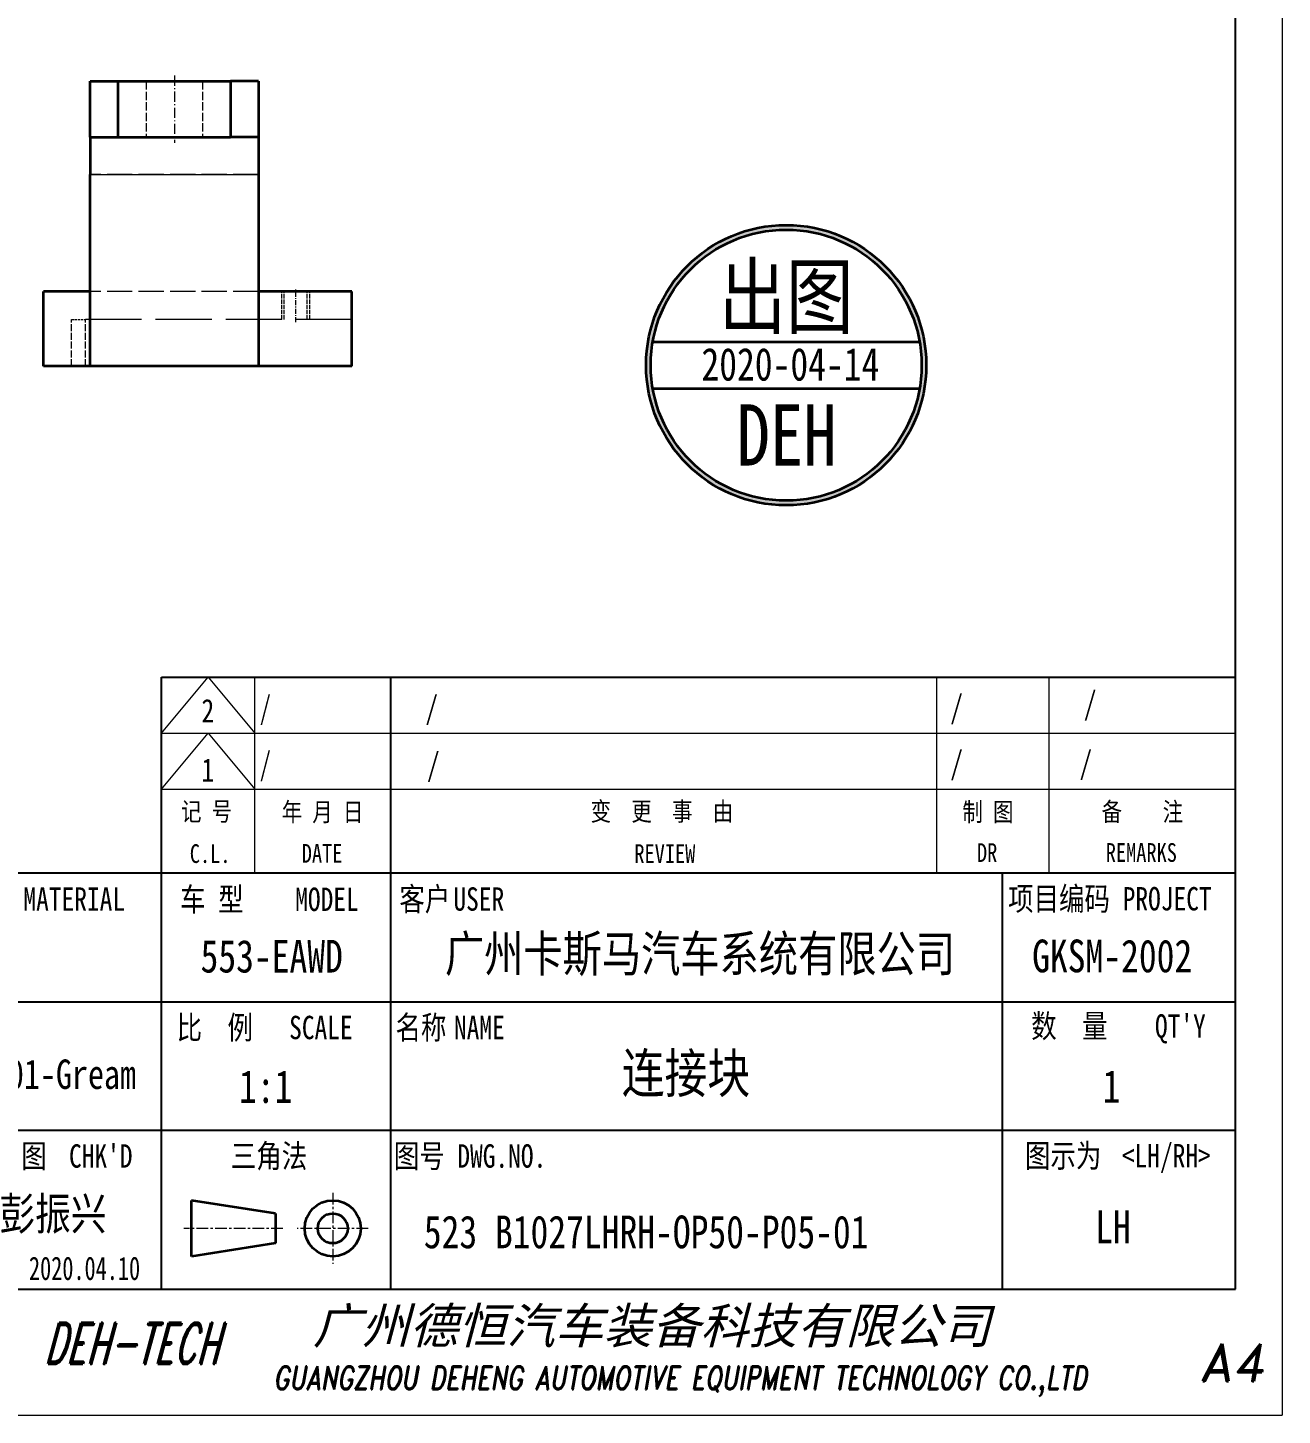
# Model space of a CAD drawing. Header units: millimetres. Extents: x -51192 to 104182, y -50696 to 36518.
# Drawn here: x -49856.6 to -49722.3, y 35575.6 to 35724.1 of the extents above; entities that cross this region are included whole.
import ezdxf
from ezdxf.enums import TextEntityAlignment as Align

# ---------------------------------------------------------------- set-up
doc = ezdxf.new("R2010")
doc.units = ezdxf.units.MM
doc.header["$LTSCALE"] = 0.5
for name, pattern in [('AM_ISO02W050x2', [3.75, 3, -0.75]), ('AM_ISO08W050x2', [9, 6, -0.75, 1.5, -0.75]), ('CENTER', [2, 1.25, -0.25, 0.25, -0.25]), ('DASHDOT', [18.5, 12, -3, 0.5, -3]), ('DASHED', [15, 12, -3])]:
    doc.linetypes.add(name, pattern=pattern)
for name, color, linetype, lineweight in [('中心线', 2, 'AM_ISO08W050x2', 18), ('印章专用-出图', 1, 'Continuous', 80), ('图框', 7, 'Continuous', 18), ('粗实线', 7, 'Continuous', 35), ('虚线', 1, 'AM_ISO02W050x2', 18)]:
    doc.layers.add(name, color=color, linetype=linetype, lineweight=lineweight)
for name, color, linetype in [('图\\M+19E79\\M+195B6\\M+18E9A', 7, 'Continuous'), ('图号', 7, 'Continuous'), ('图名', 7, 'Continuous'), ('数量', 7, 'Continuous'), ('表面处理', 7, 'Continuous'), ('车型', 7, 'Continuous')]:
    doc.layers.add(name, color=color, linetype=linetype)
doc.layers.add('打印-禁用', color=7, linetype='Continuous', lineweight=15, plot=False)
doc.styles.add('STYLE1', font='')
doc.styles.add('国标', font='simfang.ttf', dxfattribs={"width": 0.8})
doc.styles.add('标题\\M+18E9A', font='romand.shx', dxfattribs={"oblique": 10, "bigfont": 'bigfont.shx'})
doc.styles.get('STYLE1').set_extended_font_data('SimSun')

# ---------------------------------------------------------------- blocks, each defined once
blk = doc.blocks.new('GZDEH零件A4图框V01版')
at = {"layer": '中心线', "color": 1, "linetype": 'CENTER', "lineweight": 5, "ltscale": 2}
for p, q in [((108.33, 23.8), (108.33, 16.2)), ((103, 20), (92.4, 20)), ((112.13, 20), (104.53, 20))]:
    blk.add_line(p, q, dxfattribs=at)
at = {"layer": '图\\M+19E79\\M+195B6\\M+18E9A', "linetype": 'Continuous'}
for p, q in [((205, 13.5), (205, 292)), ((205, 13.5), (205, 97)), ((90, 79), (205, 79)), ((90, 13.5), (90, 79)), ((25, 13.5), (205, 13.5))]:
    blk.add_line(p, q, dxfattribs=at)
at = {"layer": '图\\M+19E79\\M+195B6\\M+18E9A', "color": 9}
for p, q in [((114.5, 79), (114.5, 13.5)), ((205, 58), (25, 58)), ((114.5, 58), (114.5, 13.5)), ((180, 58), (180, 13.5)), ((25, 44.25), (205, 44.25)), ((25, 30.5), (205, 30.5))]:
    blk.add_line(p, q, dxfattribs=at)
at = {"layer": '图框', "color": 9}
for p, q in [((90, 73), (95, 79)), ((95, 79), (100, 73)), ((100, 58), (100, 79)), ((173, 58), (173, 79)), ((185, 79), (185, 58)), ((90, 73), (205, 73)), ((90, 67), (95, 73)), ((95, 73), (100, 67)), ((90, 67), (205, 67))]:
    blk.add_line(p, q, dxfattribs=at)
at = {"layer": '图框', "color": 2, "linetype": 'ByBlock', "lineweight": 35}
for p, q in [((102.2, 21.6), (93.2, 23)), ((93.2, 17), (93.2, 23)), ((102.2, 21.6), (102.2, 18.4)), ((102.2, 18.4), (93.2, 17))]:
    blk.add_line(p, q, dxfattribs=at)
for radius in [3, 1.6]:
    blk.add_circle((108.33, 20), radius, dxfattribs=at)
at = {"layer": '打印-禁用', "linetype": 'Continuous'}
for p in [(210, 297), (0, 0)]:
    blk.add_line(p, (210, 0), dxfattribs=at)
at = {"layer": '图\\M+19E79\\M+195B6\\M+18E9A', "color": 9, "style": '国标', "width": 0.8}
for s, p in [('MATERIAL', (80.65, 54)), ('客户', (118.19, 54)), ('USER', (123.97, 54)), ('检  图', (73.62, 26.5))]:
    blk.add_text(s, height=2.5, dxfattribs=at).set_placement(p, align=Align.CENTER)
for s, p in [('车 型', (95.38, 55.27)), ('MODEL', (107.71, 55.22))]:
    blk.add_text(s, height=2.5, dxfattribs=at).set_placement(p, align=Align.MIDDLE)
for s, p in [('项目编码 PROJECT', (180.64, 54.03)), ('比  例\u3000', (91.61, 40.25)), ('名称\u3000', (115.05, 40.25)), ('数  量', (183.12, 40.41)), ('SCALE', (103.66, 40.25)), ('NAME', (121.31, 40.25)), ("QT'Y ", (196.37, 40.41)), ("CHK'D", (80.09, 26.5)), ('三角法', (97.41, 26.5)), ('图号', (114.87, 26.5)), ('DWG.NO.', (121.67, 26.5)), ('图示为', (182.45, 26.53)), ('<LH/RH>', (192.82, 26.53))]:
    blk.add_text(s, height=2.5, dxfattribs=at).set_placement(p)
at = {"layer": '图\\M+19E79\\M+195B6\\M+18E9A', "color": 7, "lineweight": -3, "style": 'STYLE1', "oblique": 15}
blk.add_text('广州德恒汽车装备科技有限公司', height=3.8, dxfattribs=at).set_placement((106.21, 7.68))
at = {"layer": '图\\M+19E79\\M+195B6\\M+18E9A', "color": 7, "style": '标题\\M+18E9A'}
for s, height, oblique, width, p in [('DEH-TECH', 4.4, 15, 0.6, (86.78, 7.69)), ('GUANGZHOU DEHENG AUTOMOTIVE EQUIPMENT TECHNOLOGY CO.,LTD ', 2.5, 10, 0.75, (146.18, 3.62))]:
    blk.add_text(s, height=height, dxfattribs=dict(at, oblique=oblique, width=width)).set_placement(p, align=Align.MIDDLE)
at = {"layer": '图\\M+19E79\\M+195B6\\M+18E9A', "color": 7, "style": '标题\\M+18E9A', "oblique": 10}
blk.add_text('A4', height=4, dxfattribs=at).set_placement((204.57, 5.66), align=Align.MIDDLE)
at = {"layer": '图框', "color": 9, "style": '国标', "width": 0.8}
for s, p in [('记 号', (94.82, 63.62)), ('年 月 日', (107.24, 63.57)), ('变  更  事  由', (143.58, 63.63)), ('C.L.', (95.2, 59.11)), ('DATE', (107.19, 59.14)), ('REVIEW', (143.89, 59.11))]:
    blk.add_text(s, height=2, dxfattribs=at).set_placement(p, align=Align.CENTER)
for s, p in [('制 图', (178.49, 64.61)), ('备    注', (195.02, 64.64)), ('DR', (178.4, 60.22)), ('REMARKS', (194.91, 60.23))]:
    blk.add_text(s, height=2, dxfattribs=at).set_placement(p, align=Align.MIDDLE)
blk = doc.blocks.new('DEH A4')
at = {"layer": '图框'}
blk.add_blockref('GZDEH零件A4图框V01版', (0, 0), dxfattribs=at)
blk = doc.blocks.new('出图章')
at = {"layer": '印章专用-出图'}
h = blk.add_hatch(color=256, dxfattribs=at)
h.paths.add_polyline_path([(15, 0, 1), (-15, 0, 1)])
h.paths.add_polyline_path([(14.5, 0, 1), (-14.5, 0, 1)], flags=16)
h.paths.add_polyline_path([(-7.31, -12.35), (7.41, -12.35), (7.41, -2.73), (-7.31, -2.73)], flags=8)
at = {"layer": '印章专用-出图', "lineweight": 35}
for p, q in [((-14.28, 2.5), (14.28, 2.5)), ((-14.28, -2.5), (14.28, -2.5))]:
    blk.add_line(p, q, dxfattribs=at)
for radius in [15, 14.5]:
    blk.add_circle((0, 0), radius, dxfattribs=at)
at = {"layer": '印章专用-出图', "color": 4, "style": '国标', "width": 0.8}
blk.add_text('DEH', height=6.562, dxfattribs=at).set_placement((0.05, -10.74), align=Align.CENTER)
at = {"layer": '印章专用-出图', "color": 3, "style": '国标', "width": 0.8}
blk.add_attdef('出图', text='', height=6.6, dxfattribs=at).set_placement((0, 7.35), align=Align.MIDDLE_CENTER)
at = {"layer": '印章专用-出图', "color": 2, "style": '国标', "width": 0.8}
blk.add_attdef('XXXX.XX.XX', text='', height=3.5, dxfattribs=at).set_placement((0.45, 0.1), align=Align.MIDDLE_CENTER)

msp = doc.modelspace()

# ---------------------------------------------------------------- linework, layer by layer
at = {"lineweight": 13, "ltscale": 0.45}
msp.add_line((-49849.906, 35708.352), (-49831.906, 35708.352), dxfattribs=at)
at = {"layer": '中心线', "linetype": 'DASHDOT', "lineweight": 13, "ltscale": 0.180014}
msp.add_line((-49840.906, 35718.952), (-49840.906, 35711.752), dxfattribs=at)
at = {"layer": '中心线', "linetype": 'DASHDOT', "lineweight": 13, "ltscale": 0.089999}
msp.add_line((-49827.906, 35692.552), (-49827.906, 35696.152), dxfattribs=at)
at = {"layer": '粗实线', "lineweight": 35, "ltscale": 0.15}
for p, q in [((-49849.906, 35712.352), (-49849.906, 35718.352)), ((-49846.906, 35712.352), (-49846.906, 35718.352)), ((-49834.906, 35718.352), (-49834.906, 35712.352)), ((-49831.906, 35718.352), (-49831.906, 35712.352))]:
    msp.add_line(p, q, dxfattribs=at)
at = {"layer": '粗实线', "lineweight": 35, "ltscale": 0.075}
for p, q in [((-49849.906, 35718.352), (-49846.906, 35718.352)), ((-49831.906, 35718.352), (-49834.906, 35718.352)), ((-49849.906, 35712.352), (-49846.906, 35712.352)), ((-49831.906, 35712.352), (-49834.906, 35712.352))]:
    msp.add_line(p, q, dxfattribs=at)
at = {"layer": '粗实线', "lineweight": 35, "ltscale": 0.3}
for p, q in [((-49846.906, 35718.352), (-49834.906, 35718.352)), ((-49846.906, 35712.352), (-49834.906, 35712.352))]:
    msp.add_line(p, q, dxfattribs=at)
at = {"layer": '粗实线', "lineweight": 35, "ltscale": 0.1}
for p, q in [((-49849.906, 35712.352), (-49849.906, 35708.352)), ((-49831.906, 35712.352), (-49831.906, 35708.352))]:
    msp.add_line(p, q, dxfattribs=at)
at = {"layer": '粗实线', "lineweight": 35}
for p, q in [((-49849.906, 35687.852), (-49849.906, 35708.352)), ((-49831.906, 35708.352), (-49831.906, 35687.852)), ((-49821.906, 35687.852), (-49854.906, 35687.852))]:
    msp.add_line(p, q, dxfattribs=at)
at = {"layer": '粗实线', "lineweight": 35, "ltscale": 0.125}
msp.add_line((-49849.906, 35695.852), (-49854.906, 35695.852), dxfattribs=at)
at = {"layer": '粗实线', "lineweight": 35, "ltscale": 0.2}
for p, q in [((-49854.906, 35687.852), (-49854.906, 35695.852)), ((-49821.906, 35687.852), (-49821.906, 35695.852))]:
    msp.add_line(p, q, dxfattribs=at)
at = {"layer": '粗实线', "lineweight": 35, "ltscale": 0.25}
msp.add_line((-49821.906, 35695.852), (-49831.906, 35695.852), dxfattribs=at)
at = {"layer": '粗实线', "lineweight": 35, "ltscale": 0.45}
msp.add_line((-49831.906, 35687.852), (-49849.906, 35687.852), dxfattribs=at)
at = {"layer": '虚线', "linetype": 'DASHED', "lineweight": 13, "ltscale": 0.15}
for p, q in [((-49843.906, 35718.352), (-49843.906, 35712.352)), ((-49843.906, 35718.352), (-49843.906, 35712.352)), ((-49837.906, 35718.352), (-49837.906, 35712.352)), ((-49837.906, 35718.352), (-49837.906, 35712.352))]:
    msp.add_line(p, q, dxfattribs=at)
at = {"layer": '虚线', "linetype": 'DASHED', "lineweight": 13, "ltscale": 0.45}
for p, q in [((-49831.906, 35708.352), (-49849.906, 35708.352)), ((-49831.906, 35695.852), (-49849.906, 35695.852))]:
    msp.add_line(p, q, dxfattribs=at)
at = {"layer": '虚线', "linetype": 'DASHED', "lineweight": 13, "ltscale": 0.075}
for p, q in [((-49829.406, 35692.852), (-49829.406, 35695.852)), ((-49829.136, 35692.852), (-49829.136, 35695.852)), ((-49826.677, 35692.852), (-49826.677, 35695.852)), ((-49826.406, 35692.852), (-49826.406, 35695.852))]:
    msp.add_line(p, q, dxfattribs=at)
at = {"layer": '虚线', "linetype": 'DASHED', "lineweight": 13, "ltscale": 0.0375}
msp.add_line((-49851.906, 35692.852), (-49850.406, 35692.852), dxfattribs=at)
at = {"layer": '虚线', "linetype": 'DASHED', "lineweight": 13, "ltscale": 0.125}
for p, q in [((-49851.906, 35687.852), (-49851.906, 35692.852)), ((-49850.406, 35687.852), (-49850.406, 35692.852)), ((-49850.406, 35687.852), (-49850.406, 35692.852))]:
    msp.add_line(p, q, dxfattribs=at)
at = {"layer": '虚线', "linetype": 'DASHED', "lineweight": 13}
msp.add_line((-49821.906, 35692.852), (-49850.406, 35692.852), dxfattribs=at)

# ---------------------------------------------------------------- block references
at = {"layer": '印章专用-出图'}
msp.add_blockref('出图章', (-49775.393, 35687.958), dxfattribs=at).add_auto_attribs({'出图': '出图', 'XXXX.XX.XX': '2020-04-14'})
at = {"layer": '图框'}
msp.add_blockref('DEH A4', (-49932.275, 35575.572), dxfattribs=at)

# ---------------------------------------------------------------- texts
at = {"layer": '图\\M+19E79\\M+195B6\\M+18E9A', "color": 3, "style": '国标'}
for s, height, width, p in [('2', 2.5, 0.8, (-49837.997, 35649.728)), ('/', 2.5, 0.705904, (-49831.765, 35650.044)), ('/', 2.5, 0.8, (-49814.03, 35650.044)), ('/', 2.5, 0.8, (-49757.825, 35650.142)), ('/', 2.5, 0.8, (-49743.53, 35650.513)), ('/', 2.5, 0.705904, (-49831.765, 35644.044)), ('/', 2.5, 0.8, (-49813.858, 35643.959)), ('/', 2.5, 0.8, (-49757.825, 35644.142)), ('/', 2.5, 0.8, (-49743.993, 35644.153)), ('1', 2.5, 0.8, (-49838.008, 35643.368)), ('广州卡斯马汽车系统有限公司', 3.85, 0.8, (-49811.93, 35623.052)), ('GKSM-2002', 3.5, 0.8, (-49749.058, 35622.981)), ('1:1', 3.5, 0.8, (-49833.974, 35609.005)), ('彭振兴', 3.5, 0.8, (-49859.637, 35595.388)), ('2020.04.10', 2.5, 0.7, (-49856.472, 35590.052))]:
    msp.add_text(s, height=height, dxfattribs=dict(at, width=width)).set_placement(p)
at = {"layer": '图\\M+19E79\\M+195B6\\M+18E9A', "color": 3, "style": '国标', "width": 0.8}
msp.add_text('LH', height=3.5, dxfattribs=at).set_placement((-49740.403, 35593.988), align=Align.CENTER)
at = {"layer": '图号', "color": 3, "style": '国标', "width": 0.8}
msp.add_text('523 B1027LHRH-OP50-P05-01', height=3.5, dxfattribs=at).set_placement((-49814.196, 35593.445))
at = {"layer": '图名', "color": 3, "style": '国标', "width": 0.8}
msp.add_text('连接块', height=4.2, dxfattribs=at).set_placement((-49786.123, 35610.085), align=Align.CENTER)
at = {"layer": '数量', "color": 3, "style": '国标', "width": 0.8}
msp.add_text('1', height=3.5, dxfattribs=at).set_placement((-49740.557, 35609.02), align=Align.CENTER)
at = {"layer": '表面处理', "color": 3, "style": '国标', "width": 0.8}
msp.add_text('喷漆：乳白色 9001-Gream', height=3.15, dxfattribs=at).set_placement((-49864.752, 35610.496), align=Align.CENTER)
at = {"layer": '车型', "color": 3, "style": '国标', "width": 0.8}
msp.add_text('553-EAWD', height=3.5, dxfattribs=at).set_placement((-49830.481, 35622.953), align=Align.CENTER)

doc.saveas('drawing.dxf')
